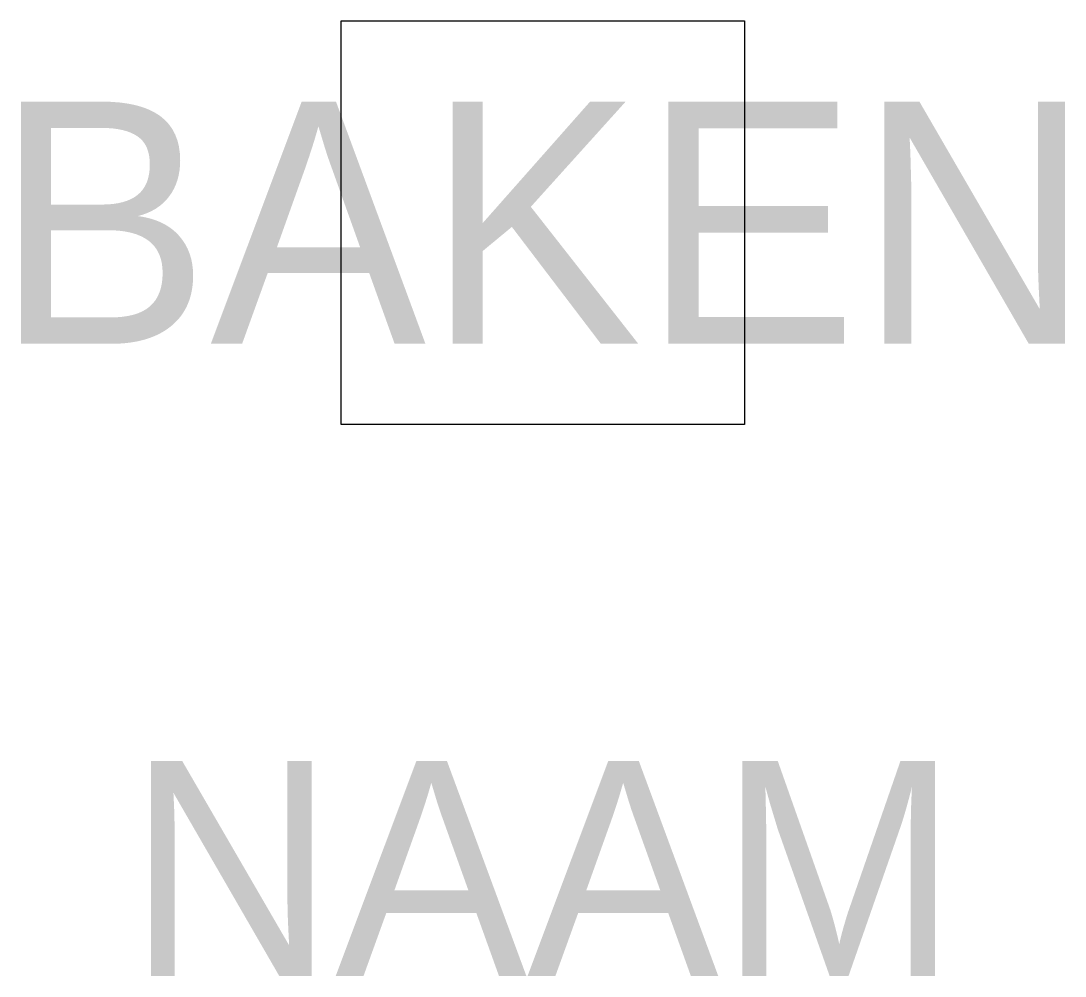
# Model space of a CAD drawing. Header units: metres. Extents: x -0.97 to 0.97, y -1.4 to 0.38.
import ezdxf
from ezdxf.enums import TextEntityAlignment as Align

# ---------------------------------------------------------------- set-up
doc = ezdxf.new("R2010")
doc.units = ezdxf.units.M
doc.set_wipeout_variables(frame=1)
doc.layers.add('18c', color=1, linetype='Continuous')
doc.layers.add('25c', color=7, linetype='Continuous')
doc.styles.add('ISOPLUS', font='isoplus.shx')

msp = doc.modelspace()

# ---------------------------------------------------------------- texts
at = {"layer": '25c', "style": 'ISOPLUS'}
msp.add_attdef('NAAM', text='', height=0.4, dxfattribs=at).set_placement((0, -1.2), align=Align.MIDDLE_CENTER)

# ---------------------------------------------------------------- wipeouts: each hides what was drawn before it
msp.add_wipeout([(-0.375, 0.375), (0.375, 0.375), (0.375, -0.375), (-0.375, -0.375)])

# ---------------------------------------------------------------- next in the draw order: linework, layer by layer
at = {"layer": '18c', "color": 1}
msp.add_lwpolyline([(-0.375, -0.375), (-0.375, 0.375), (0.375, 0.375), (0.375, -0.375)], close=True, dxfattribs=at)

# ---------------------------------------------------------------- next in the draw order: texts
at = {"layer": '18c', "style": 'ISOPLUS'}
msp.add_attdef('BAKEN', text='', height=0.45, dxfattribs=at).set_placement((0, 0), align=Align.MIDDLE_CENTER)

doc.saveas('drawing.dxf')
